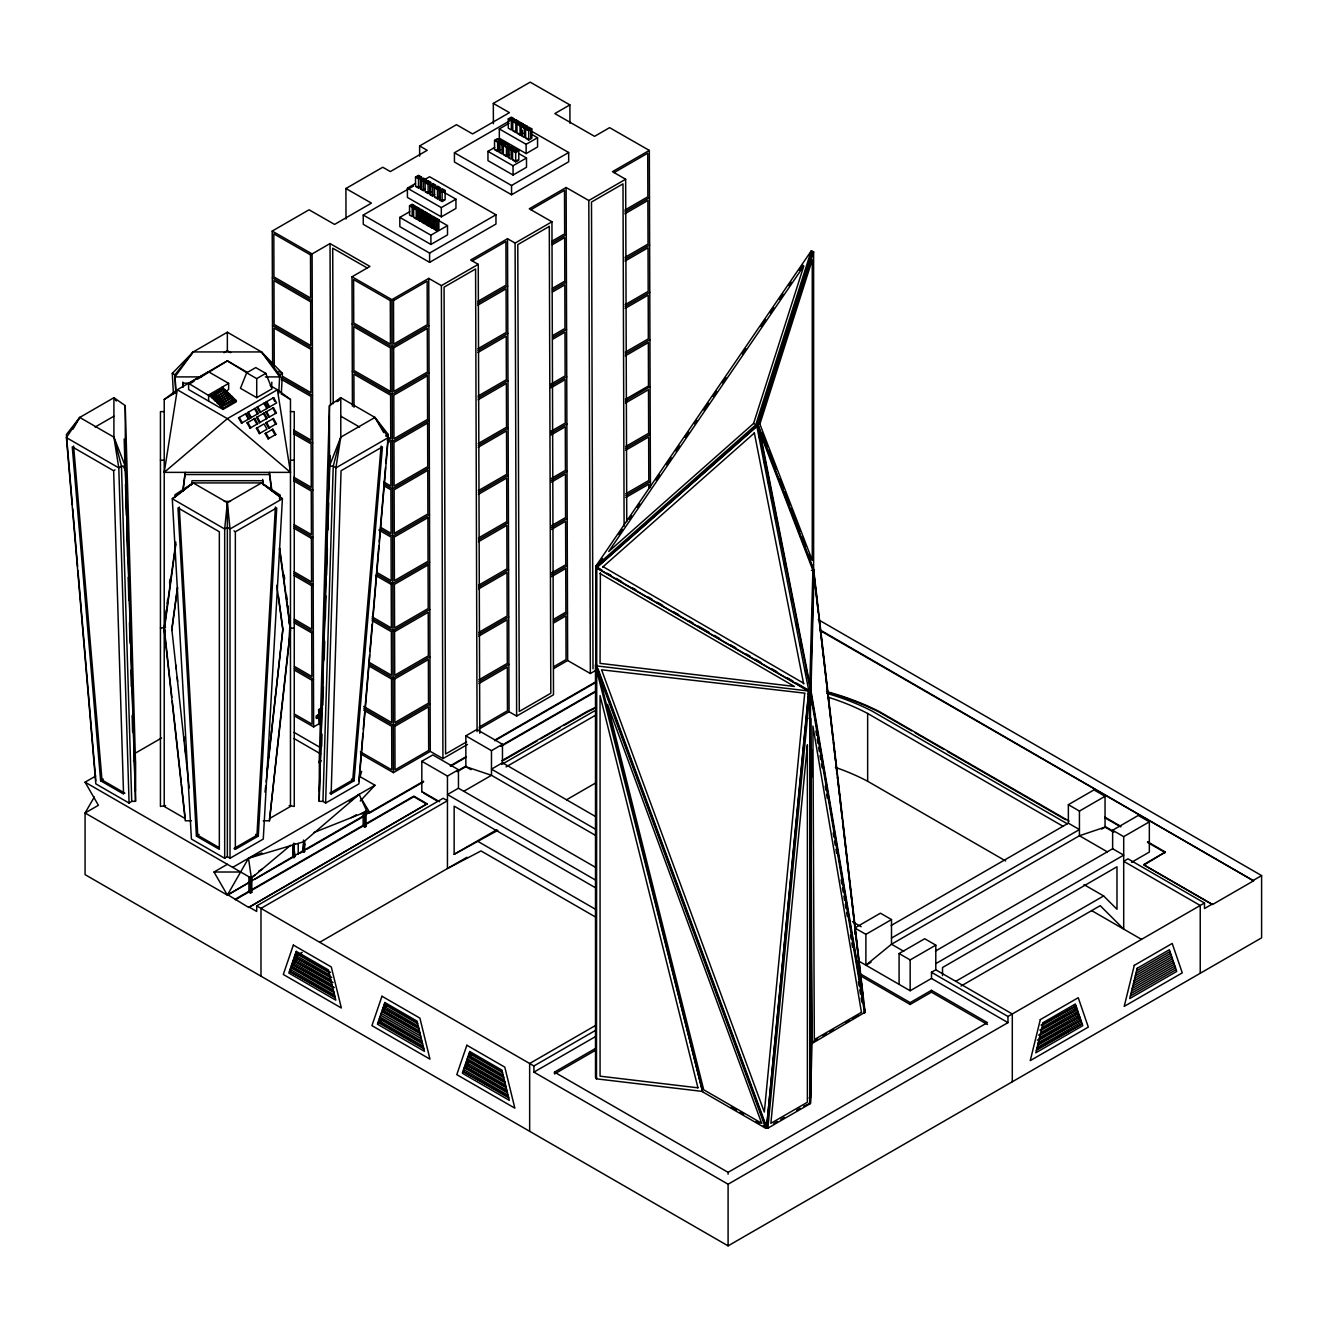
<?xml version="1.0" encoding="UTF-8"?>
<svg xmlns="http://www.w3.org/2000/svg" width="1328" height="1328" viewBox="0 0 1328 1328"><rect width="100%" height="100%" fill="white"/><g stroke="black" fill="none" stroke-linecap="round" stroke-linejoin="round"><path stroke-width="1.5" d="M812.885 570.193L809.831 684.418L760.28 433.393L812.885 570.193L811.408 570.409M803.706 1106.224L810.478 1103.203L812.022 1042.546M319.185 762.886L329.46 405.604L340.781 397.703L374.961 417.44L388.291 434.538L385.85 463.389M321.658 746.485L322.023 734.102M322.853 705.218L323.385 686.659M324.165 659.833L324.696 641.258M325.343 618.566L325.991 595.874M326.588 575.24L327.369 548.414M327.9 529.839L328.663 503.013M329.078 488.571L330.041 455.57M319.367 790.973L329.278 467.705L329.278 416.328M325.626 803.058L335.901 467.871L333.228 466.178L329.46 466.095L340.781 437.161L374.961 417.44L388.291 437.609L358.892 783.852L325.626 803.058L322.953 801.382L319.185 801.299L329.46 466.095L329.46 405.604M322.953 801.382L333.228 466.178L340.781 437.161L335.901 467.871L388.291 437.609M331.137 794.028L341.064 470.743L382.431 446.855L354.061 780.781L331.137 794.028L329.809 793.181L352.733 779.951L381.103 446.009M271.626 387.311L271.842 382.115M278.731 393.437L279.743 374.795L261.516 351.937L227.354 332.216L193.174 351.937L172.291 373.4L173.42 394.117M281.287 394.117L282.416 373.4L261.516 351.937L193.174 351.937L174.947 374.795L175.744 391.395M275.394 507.03L256.951 835.246L234.027 848.476L235.355 849.322L258.279 836.092L276.739 507.877L235.355 531.764L235.355 849.322M279.511 498.93L279.743 494.813L261.516 482.927L193.174 482.927L174.947 494.813L174.947 497.054L172.291 498.747L191.415 839.064L224.681 858.27L227.354 856.577L227.354 502.648L193.174 482.927L172.291 498.747L224.681 528.992L224.681 858.27M358.892 780.781L362.909 733.371M363.258 729.255L369.566 655.069M369.914 650.936L372.189 624.143M372.537 620.027L378.845 545.825M379.194 541.708L385.502 467.506M804.652 693.913L764.33 1112.084L601.567 669.793L804.951 693.183M595.757 664.465L766.522 1128.252L808.669 691.091L810.462 690.145L758.188 425.342L596.372 567.869L596.372 1078.834L702.512 1091.433L595.608 665.909L596.67 665.162L595.757 664.382L595.757 566.326L602.016 570.127M763.268 1125.48L767.883 1128.136L810.047 690.992L796.485 683.107M227.354 502.648L224.681 528.992L227.354 527.316L230.01 528.992L230.01 858.27L263.276 839.064L282.416 498.747L261.516 482.927L227.354 502.648L230.01 528.992L282.416 498.747L261.516 482.927M267.227 769.974L268.289 761.226M268.505 758.437L282.881 629.107L278.448 596.305M265.019 792.119L265.7 785.977M266.148 781.877L282.881 629.107M263.276 820.787L269.435 820.787L280.689 716.672M280.905 714.746L284.74 680.119M284.956 678.193L288.558 645.491M288.774 643.565L289.985 624.077M269.435 820.787L290.467 630.352L279.395 548.348M165.187 619.993L164.224 628.177L171.876 697.432M165.917 613.835L166.398 609.735M167.129 603.593L167.627 599.492M169.552 583.108L170.05 579.008M299.995 853.19L302.485 851.746L303.548 843.728L304.627 844.342L303.548 852.36L304.627 851.132L303.548 850.518L423.566 781.229M175.844 542.073L164.224 628.177L164.938 632.228M182.766 490.829L185.256 472.37L183.048 490.945M175.844 544.248L164.224 630.352L185.256 820.787L191.415 820.787M172.092 627.065L177.354 588.105M177.62 587.358L171.81 630.418L171.81 629.107L189.223 788.019M191.481 484.82L192.029 480.719L262.662 480.719L263.226 484.82M293.936 856.676L292.874 849.903L293.936 843.114L293.936 857.905M303.548 851.746L302.485 851.132L293.936 856.062C297.24 859.166 291.712 846.019 295.015 843.728M270.248 385.635L277.403 389.751L290.467 472.37L164.224 472.37L177.288 389.751L227.354 360.851L247.008 372.205M758.188 425.342L813.699 569.646L810.478 690.261L808.852 690.975L596.538 567.62L602.497 558.49M803.789 683.322L602.763 566.525M803.656 683.92L754.287 432.579M165.236 624.177L164.224 628.177L165.353 632.128M807.905 694.378L808.968 690.377L810.478 690.377L865.076 1012.235L811.657 1043.725L810.595 1042.945M360.004 776.93L361.614 771.385M753.574 423.466L803.822 265.949L608.722 551.518L753.574 423.466L754.586 424.08M596.372 1078.834L596.67 567.023L595.674 566.409L755.715 424.943L811.209 250.926L813.616 251.855L813.616 570.177L758.122 425.873L813.616 251.855M595.674 566.409L811.292 250.859L812.205 251.54L756.578 426.155L596.538 567.62M759.882 424.113L812.271 259.84L812.271 560.35L759.882 424.113L758.471 423.798M423.815 1048.805L378.065 1022.394L380.123 1022.66L381.352 1019.041L422.304 1042.679M420.113 1033.682L381.783 1011.554L383.825 1011.82L386.299 1004.599L417.457 1022.577M507.462 1092.761L464.186 1067.778L466.244 1068.044L468.701 1060.823L504.839 1081.689M503.744 1077.655L467.888 1056.955L469.946 1057.221L471.174 1053.602L502.333 1071.596M600.057 573.547L794.376 686.443L600.057 663.369L600.372 572.7M246.676 372.819L240.451 388.291L256.719 397.67L272.008 388.838L265.783 373.367L255.756 367.574L246.676 372.819L256.719 378.613L265.783 373.367M596.372 665.892L810.03 691.158L864.644 1013.131M766.522 1128.252L808.968 690.377L808.968 700.736L809.001 696.586M94.321 796.983L85.075 812.985L227.354 895.122L248.502 858.27L261.948 852.974M72.94 429.193L79.746 417.44L113.909 397.703L125.23 405.604L135.522 762.886L135.522 801.299L131.738 801.382L129.082 803.058L95.815 783.852L66.4 437.609L79.746 417.44L113.909 437.161L125.23 466.095L135.522 801.299M618.815 534.62L622.301 529.507M629.289 519.281L631.63 515.862M637.457 507.329L639.781 503.926M656.098 480.055L659.584 474.943M666.573 464.7L671.238 457.878M675.902 451.055L679.388 445.942M685.215 437.427L688.717 432.297M694.544 423.781L696.868 420.362M703.857 410.136L708.521 403.314M713.186 396.491L716.672 391.378M722.498 382.846L726.001 377.733M742.302 353.862L745.805 348.749M760.944 326.572L765.609 319.749M770.273 312.943L773.759 307.814M779.586 299.298L783.088 294.185M788.915 285.653L791.239 282.233M799.39 270.298L802.892 265.185M809.881 254.959L812.205 251.54M193.174 351.937L174.947 376.903L201.657 376.903M338.341 400.99L340.781 397.703L340.781 437.891M79.746 417.44L66.4 434.538L72.359 504.607M360.27 801L374.961 785.246L359.606 776.399M337.013 401.687L340.781 397.703M602.63 567.122L754.171 433.177M313.591 832.656L366.943 811.441L359.141 794.376L303.813 841.736L248.502 858.27L251.374 878.173L290.583 845.289M164.224 472.37L227.354 418.652L277.403 389.751L290.467 399.479L290.467 806.461L269.435 818.612M903.737 951.296L891.503 944.225L891.503 919.574L865.889 934.364L865.889 965.19L891.503 944.225L1079.432 835.744L1105.045 827.112L1113.794 832.158M174.947 497.054L193.174 482.927M181.438 783.985L185.256 818.612L164.224 806.461L164.224 399.479L177.288 389.751L227.354 418.652L290.467 472.37M349.314 801.564L352.584 799.157M355.871 796.767L359.141 794.376M701.765 1091.334L765.758 1128.285L766.82 1127.522L598.098 669.046M165.552 627.314L160.439 628.177M165.552 805.598L160.439 806.461L160.439 411.63L164.224 411.63M113.644 470.743L72.26 446.855L100.629 780.781L123.554 794.028L113.644 470.743L114.972 469.896M100.629 780.781L103.302 779.104M196.411 836.092L177.969 507.877L219.336 531.764L219.336 849.322L196.411 836.092L199.084 834.399M164.224 399.479L174.748 393.038M190.518 383.394L194.037 381.236M197.54 379.094L227.354 360.851L246.643 372.653M272.638 364.254L272.207 231.072L309.059 209.791L334.573 224.415L371.425 203.134L345.911 188.51L346.01 219.02M345.911 188.51L382.763 167.245L390.349 171.578L427.201 150.313L419.615 145.964L419.648 156.14M419.615 145.964L456.467 124.683L472.585 133.929L509.437 112.648L493.319 103.401L493.385 123.753M493.319 103.401L530.171 82.137L569.895 104.895L569.944 123.272M508.259 118.939L511.346 117.146L514.451 118.922L511.346 120.715L508.259 118.939L508.292 128.202L511.38 129.978L511.346 120.715M531.167 131.024L568.666 152.504L568.683 161.767L511.562 194.751L454.442 162.016L454.425 152.753L509.753 120.815M421.524 186.318L418.536 188.045L415.548 186.335L415.515 177.072L418.503 175.346L421.507 177.056L421.491 189.041L423.416 190.153L425.325 189.041M530.387 133.613L537.541 137.714L537.574 146.976L526.137 153.567L499.345 138.212L499.311 128.949L509.105 123.305M512.741 121.529L515.845 119.736L518.933 121.512L515.845 123.305L512.741 121.529L512.774 130.791L515.862 132.568L515.845 123.305M420.428 177.056L418.503 178.168L416.594 177.072L418.503 175.96L420.428 177.056L420.428 189.057L423.416 190.767L423.383 181.504L420.395 179.795L423.383 178.068L426.371 179.778L426.388 183.48M415.515 177.072L418.503 178.782L421.507 177.056M523.182 133.215L520.078 134.991L516.99 133.215L516.957 123.952L520.061 122.176L523.149 123.952L523.166 127.654M443.436 191.996L455.936 199.167L455.952 208.43L441.328 216.862L407.43 197.44L407.397 188.178L415.531 183.496M424.213 179.861L429.591 176.74L495.958 214.771L495.975 224.034L429.625 262.346L363.274 224.316L363.241 215.053L413.456 186.069M423.383 181.504L426.371 179.778M494.531 140.403L497.635 138.61L500.722 140.386L497.635 142.179L494.531 140.403L494.564 149.666L497.651 151.442L500.756 149.649M516.957 123.952L520.061 125.728L523.149 123.952M524.328 125.247L526.353 126.409L524.328 127.588L522.302 126.426L524.328 125.247L524.361 137.465L521.257 135.688L521.223 126.426L524.328 124.633L527.415 126.409L527.432 130.111M425.109 182.534L428.097 180.807L431.085 182.517L428.097 184.243L425.109 182.534L425.143 191.796L428.131 193.506L431.119 191.78M420.461 186.318L418.536 187.431L416.627 186.335M498.88 142.876L501.967 141.083L505.072 142.86L501.967 144.652L498.88 142.876L498.896 152.139L502.001 153.915L501.967 144.652M527.415 126.409L524.328 128.202L521.223 126.426M499.942 142.876L501.967 141.698L503.993 142.86L501.967 144.038L499.942 142.876L499.975 152.139M525.606 128.949L528.71 127.173L531.798 128.932L531.831 138.195L528.727 139.988L525.639 138.212L525.606 128.949L528.71 130.725L531.798 128.932M519.314 153.882L526.486 157.982L526.519 167.262L513.073 175.014L487.974 160.638L487.94 151.375L494.663 147.491M530.735 128.949L528.71 127.787L526.668 128.949L528.71 130.111L530.735 128.949L530.768 138.212M429.774 185.239L432.762 183.513L435.767 185.223L432.762 186.949L429.774 185.239L429.807 194.502L432.795 196.212L432.762 186.949M430.853 185.239L432.762 184.127L434.688 185.223L432.762 186.335L430.853 185.239L430.886 194.502L432.795 195.598L434.721 194.486M569.895 104.895L554.838 113.577L594.562 136.336L609.602 127.654L649.326 150.413L650.421 487.575M310.503 254.86L310.652 298.103L273.95 276.921L273.817 233.844L310.503 254.86L330.041 243.572L369.931 266.43L352.003 276.788L352.418 406.219M522.12 133.248L520.078 134.427L518.053 133.265M503.345 145.449L506.449 143.656L509.537 145.433L506.449 147.225L503.345 145.449L503.378 154.712L506.483 156.488L509.57 154.695M434.488 187.862L437.476 186.136L440.464 187.846L437.476 189.572L434.488 187.862L434.522 197.125L437.51 198.835L440.498 197.108M430.056 191.78L428.131 192.892L426.205 191.78M508.01 148.155L511.114 146.362L514.202 148.138L511.114 149.931L508.01 148.155L508.043 157.418L511.147 159.194L511.114 149.931M509.089 148.155L511.114 146.976L513.139 148.138L511.114 149.317L509.089 148.155L509.105 157.418M412.145 204.877L413.689 205.774L412.145 206.653L410.601 205.774L412.145 204.877L412.178 216.547L409.555 215.036L409.539 205.774L412.145 204.263L414.768 205.757L414.784 209.475M439.12 190.535L442.108 188.808L445.096 190.518L445.129 199.781L442.141 201.507L439.153 199.798L439.12 190.535L442.108 192.245L445.096 190.518M440.182 190.518L442.108 189.423L444.033 190.518L442.108 191.63L440.182 190.518L440.215 199.781L442.141 200.893L444.067 199.781M414.768 205.757L412.145 207.268L409.539 205.774M512.575 150.794L515.679 149.018L518.767 150.794L518.8 160.057L515.712 161.833L512.608 160.057L512.575 150.794L515.679 152.571L518.767 150.794M418.868 217.41L416.262 218.904L413.639 217.41L413.606 208.147L416.228 206.637L418.851 208.131L418.785 219.784L420.345 220.664L421.889 219.784M499.311 128.949L526.12 144.304L537.541 137.714M418.137 208.795L447.486 225.611L447.519 234.873L430.919 244.452L399.844 226.656L399.811 217.394L409.771 211.633M508.508 154.695L506.483 155.874L504.457 154.712M413.606 208.147L416.228 209.641L418.851 208.131M439.435 197.108L437.51 198.221L435.584 197.125M417.689 210.521L420.312 209.011L422.918 210.505L422.951 219.767L420.345 221.278L417.722 219.784L417.689 210.521L420.312 212.015L422.918 210.505M426.952 222.125L424.329 223.635L421.723 222.141L421.69 212.878L424.313 211.368L426.919 212.862L426.786 224.432M422.752 212.878L424.313 211.982L425.856 212.878L424.313 213.758L422.752 212.878L422.785 222.141L424.329 223.021L425.89 222.141M417.805 217.41L416.262 218.29L414.718 217.41M517.737 160.057L515.712 161.219L513.67 160.057M421.69 212.878L424.313 214.372L426.919 212.862M425.69 215.169L428.313 213.659L430.919 215.169L428.313 216.68L425.69 215.169L425.724 224.432L428.346 225.943L430.953 224.432M428.313 214.273L426.769 215.169L428.313 216.066L429.857 215.169L428.313 214.273L428.346 225.943M487.94 151.375L513.04 165.751L526.486 157.982M407.397 188.178L441.311 207.6L455.936 199.167M429.807 217.526L432.413 216.016L435.036 217.526L432.413 219.037L429.807 217.526L429.824 226.789L432.447 228.3L435.053 226.789M430.87 217.526L432.413 216.63L433.957 217.526L432.413 218.423L430.87 217.526L430.903 226.789L432.447 227.686L433.99 226.789M433.642 219.668L436.265 218.157L438.871 219.668L438.904 228.931L436.298 230.441L433.675 228.931L433.642 219.668L436.265 221.178L438.871 219.668M434.704 219.668L436.265 218.771L437.808 219.668L437.842 228.931L436.298 229.827L434.737 228.931L434.704 219.668L436.265 220.564L437.808 219.668M454.425 152.753L511.546 185.488L568.666 152.504M95.118 427.052L113.909 416.195M223.934 352.684L227.354 350.708L230.773 352.684M399.811 217.394L430.886 235.189L447.486 225.611M234.724 399.595L221.444 406.65L234.724 399.595L236.334 400.525L236.334 401.753L223.038 409.422L188.609 389.552L188.609 383.377L208.629 371.823L228.648 383.377L228.648 389.552L225.279 391.494M363.241 215.053L429.591 253.084L495.958 214.771M626.766 521.539L625.654 179.247L588.802 200.511L566.126 187.514L529.274 208.795L551.95 221.793L553.494 694.793L516.642 716.074L509.056 711.725L479.225 728.956M228.648 383.377L208.629 394.947L208.629 401.106M530.868 209.724L564.516 190.286L564.666 233.844L552.265 240.999M210.222 395.86L223.519 388.191L210.222 396.474L188.609 383.377M211.833 397.404C238.741 379.393 218.738 399.927 210.222 396.474M213.426 398.948C240.351 380.937 220.348 401.471 211.833 398.018M215.036 400.492C241.945 382.481 221.942 403.015 213.426 399.562M649.326 150.413L612.474 171.677L625.654 179.247M479.773 733.205L478.246 264.355L441.394 285.62L428.745 278.382L391.893 299.647L352.003 276.788M216.63 402.035C243.555 384.024 223.536 404.559 215.036 401.106M614.084 172.607L647.732 153.185L647.865 196.776L624.857 210.073M393.503 300.576L427.151 281.154L427.284 324.746L393.636 344.168L393.503 300.576L391.893 299.663L393.42 772.647L430.272 751.382L442.938 758.62L467.506 744.444M218.24 403.563C245.149 385.568 225.146 406.086 216.63 402.65M551.95 221.793L515.098 243.074L507.528 238.725L470.66 260.006L478.246 264.355M219.834 405.106C246.759 387.112 226.739 407.63 218.24 404.193M472.27 260.935L505.918 241.497L506.068 285.122L477.731 301.473M221.444 407.264L223.038 408.194L236.334 400.525M238.542 417.872L246.228 413.489L249.166 418.752L241.48 423.151L238.542 417.872L239.306 417.473L242.26 422.752L241.48 423.151M247.622 412.643L255.291 408.244L258.246 413.523L250.56 417.905L247.622 412.643L248.386 412.228L251.341 417.507L250.56 417.905M256.951 407.248L264.637 402.849L267.592 408.128L259.906 412.51L256.951 407.248L257.732 406.833L260.67 412.112L259.906 412.51M265.982 402.035L273.668 397.636L276.606 402.915L268.92 407.314L265.982 402.035L266.745 401.637L269.7 406.899L268.92 407.314M552.232 242.875L566.276 234.774M552.282 244.701L564.682 237.546L564.815 281.138L552.415 288.309M247.058 422.885L254.744 418.503L257.698 423.765L250.013 428.164L247.058 422.885L247.838 422.487L250.776 427.749L250.013 428.164M256.52 417.44L264.189 413.041L267.144 418.32L259.458 422.702L256.52 417.44L257.283 417.025L260.238 422.304L259.458 422.702M265.799 412.078L273.485 407.679L276.423 412.942L268.754 417.341L265.799 412.078L266.579 411.663L269.518 416.942L268.754 417.341M624.907 211.882L649.475 197.706M352.152 323.916L392.042 346.957L428.894 325.675M624.857 213.775L647.881 200.478L648.031 244.07L625.007 257.366M393.652 347.886L427.301 328.448L427.45 372.039L393.785 391.478L393.652 347.886L392.042 346.957M256.387 428.313L264.073 423.914L267.011 429.193L259.342 433.592L256.387 428.313L257.167 427.915L260.105 433.177L259.342 433.592M265.783 422.885L273.468 418.503L276.407 423.765L268.737 428.164L265.783 422.885L266.563 422.487L269.501 427.765L268.737 428.164M477.848 303.265L507.678 286.051M477.748 305.191L506.084 288.823L506.217 332.415L477.881 348.783M265.185 433.592L272.871 429.193L275.809 434.472L268.123 438.854L265.185 433.592L265.949 433.194L268.903 438.456L268.123 438.854M552.382 290.185L566.425 282.067M552.431 292.011L564.832 284.856L564.964 328.448L552.581 335.602M625.073 259.192L649.641 244.999M429.044 372.969L392.192 394.25L352.302 371.392M625.007 261.068L648.031 247.788L648.18 291.38L625.156 304.676M477.997 350.575L507.827 333.345M477.897 352.484L506.234 336.133L506.366 379.725L478.03 396.076M552.548 337.478L566.575 329.377M552.581 339.304L564.981 332.149L565.13 375.924L550.954 384.091M625.222 306.486L649.79 292.309M429.21 420.279L392.358 441.543L387.145 438.539M625.173 308.378L648.197 295.082L648.33 338.856L625.305 352.136M478.146 397.869L507.977 380.655M478.047 399.794L506.383 383.427L506.532 427.201L478.196 443.552M550.937 385.967L566.741 376.853M550.971 387.809L565.13 379.625L565.28 423.051L551.103 431.218M625.372 353.962L649.94 339.785M429.359 467.572L392.507 488.853L383.825 483.873M625.322 355.854L648.346 342.558L648.479 385.983L625.455 399.263M293.953 528.229L311.416 538.305L313.026 537.392L293.936 526.369M478.296 445.345L508.143 428.114M478.196 447.254L506.532 430.903L506.682 474.328L478.346 490.679M551.087 433.094L566.89 423.981M551.12 434.937L565.296 426.753L565.429 470.344L551.269 478.528M625.521 401.089L649.94 386.813M429.508 514.882L392.656 536.147L380.522 529.142M625.471 402.982L648.496 389.685L648.645 433.277L625.621 446.573M294.102 575.522L311.582 585.615L313.176 584.685L294.086 573.663M478.462 492.472L508.292 475.241M478.362 494.381L506.698 478.03L506.831 521.622L478.495 537.973M551.253 480.387L567.039 471.274M551.269 482.23L565.446 474.046L565.579 517.555L551.419 525.739M625.671 448.383L650.255 434.206M375.492 575.373L391.212 584.386L429.658 562.176M625.621 450.275L648.645 436.978L648.794 480.487L625.77 493.784M294.252 622.832L311.731 632.908L313.325 631.995L294.252 620.973M478.611 539.766L508.441 522.551M478.512 541.691L506.848 525.324L506.981 568.832L478.644 585.2M818.297 619.645L1261.6 875.584L1261.6 937.85L728.093 1245.863L85.075 874.637L85.075 812.985L98.421 805.283L85.075 782.175L95.749 776.017M134.875 753.424L161.551 738.019M551.402 527.598L567.189 518.484M551.435 529.44L565.595 521.257L565.745 564.765L551.568 572.949M625.837 495.61L650.405 481.417M372.155 618.732L392.972 630.75L429.824 609.469M625.787 497.485L648.811 484.189L648.811 488.339M394.565 631.68L428.23 612.258L428.363 655.849L394.715 675.271L394.565 631.68L392.972 630.767M294.418 670.125L311.881 680.218L313.491 679.289L294.401 668.266M478.761 586.993L508.591 569.762M478.661 588.902L506.997 572.534L507.147 616.043L478.81 632.41M551.552 574.825L567.338 565.695M322.571 708.206L319.401 710.048L319.401 724.524L318.604 709.584L321.758 707.758M551.585 576.651L565.745 568.484L565.894 612.175L553.494 619.346M316.313 715.792L317.956 715.443L317.973 717.85C315.599 719.876 315.583 714.979 317.956 715.443M317.973 717.85L317.641 716.556L316.313 718.199M368.802 665.859L391.528 678.973L429.973 656.779M394.731 678.973L428.38 659.551L428.512 703.143L394.864 722.581L394.731 678.973L368.835 664.033M294.55 715.991L313.64 726.931L319.401 723.594M478.91 634.203L508.74 616.972M478.81 636.112L507.147 619.761L507.296 663.419L478.96 679.787M553.461 621.222L567.504 613.104M553.51 623.048L565.911 615.893L566.043 659.584L553.643 666.739M363.789 708.322L393.271 725.354L430.123 704.072M394.881 726.283L428.529 706.845L428.678 750.453L395.014 769.875L394.881 726.283L393.271 725.354M479.076 681.579L508.906 664.349M478.976 683.488L507.313 667.137L507.445 710.795L479.109 727.163M553.61 668.615L567.654 660.514L590.346 673.512L595.608 670.474M295.015 856.676L292.874 856.676L227.354 895.122L214.007 872.015L227.354 864.312M232.682 867.383L374.961 785.246M421.823 792.102L421.823 761.276L432.828 754.918L458.459 769.709L458.459 788.201L596.372 867.831M457.164 771.701L465.846 766.688L465.846 735.861L476.852 729.504L502.465 744.294L502.465 762.787L595.608 816.571M466.593 741.871L445.594 753.989L444.067 287.163L475.59 268.97L477.084 731.645M258.728 871.118L262.114 869.159M351.339 817.65L356.419 814.728M255.275 874.903L250.477 877.659L250.477 893.08L251.822 892.3L251.822 876.895M361.266 813.699L366.063 810.943L366.063 826.348L364.719 827.112L363.175 826.232L363.175 812.736M450.209 765.841L466.194 756.611M494.713 740.144L594.745 682.393M228.947 894.209L249.299 882.456M254.528 879.435L292.874 857.29L292.874 844.342M307.117 849.073L362.478 817.118M423.566 781.843L369.616 812.985L365.881 810.827M450.889 766.073L466.477 757.06M494.713 740.758L594.745 683.007M421.823 761.276L447.453 776.067L458.459 769.709M465.846 735.861L491.476 750.652L502.465 744.294M235.355 899.139L413.821 796.103L427.151 803.805L248.701 907.456L227.354 894.508M457.164 771.087L465.846 766.057M500.988 745.772L595.973 690.925M235.355 899.753L413.821 796.717L427.151 804.419M500.988 746.386L595.973 691.556M248.934 876.779L248.934 892.184L251.822 892.3M363.175 826.232L366.063 826.348M248.701 907.456L427.151 803.805M501.752 760.745L586.793 711.642A220.348 127.222 0 0 1 595.276 707.509M503.511 760.33L537.176 740.908M540.728 738.849L560.217 727.611M563.753 725.553L586.793 712.256A220.348 127.222 0 0 1 593.55 708.936M458.459 788.201L447.453 794.559L596.106 880.398M502.465 762.787L491.476 769.144L595.359 829.12M248.701 906.841L256.702 911.456L256.702 905.912L443.17 798.261L447.453 800.718L260.985 908.385L260.985 976.18M501.768 764.43L594.313 710.995M463.671 791.355L491.476 775.303L595.359 835.295M506.034 766.903L595.027 715.526M595.176 887.585L454.143 806.162L454.143 854.319L496.755 829.734M454.143 854.319L497.867 830.365M330.572 972.428L297.688 953.438L295.015 954.981L329.643 974.968M295.048 956.525L302.22 952.375M320.148 942.033L466.975 857.257M566.558 799.771L595.027 783.321M333.693 991.518L292.741 967.88L290.068 969.423L334.573 995.12M595.99 1025.199L529.656 1063.496L529.656 1131.307M256.702 905.912L533.922 1065.969L594.878 1030.76M533.922 1065.969L533.922 1072.128L594.878 1036.936M595.508 1050.282L554.473 1073.97L554.473 1072.128L595.508 1048.439M854.817 934.148L854.817 927.973L880.431 913.183L891.503 919.574M891.171 925.483L1068.359 823.177L1068.359 804.685L1093.99 789.894L1105.045 796.285L1105.045 827.112L1101.642 829.087M1068.359 804.685L1079.432 811.076L1105.045 796.285M891.503 938.066L1079.432 829.568L1068.359 823.177M865.889 965.19L871.002 962.236M899.089 984.363L899.089 953.537L924.72 938.747L935.792 945.138L935.792 969.805L1012.301 1013.978L1012.301 1081.772M935.46 951.047L1112.632 848.741L1112.632 830.249L1138.262 815.458L1149.334 821.849L1149.334 852.061L1131.539 862.337M899.089 953.537L910.161 959.928L935.792 945.138M1112.632 830.249L1123.704 836.64L1149.334 821.849M935.792 963.63L1123.704 855.132L1112.632 848.741M857.971 960.625L910.161 990.754L931.509 978.421L931.509 972.262L935.792 969.805M812.354 1041.916L817.65 1038.861M822.962 1035.79L826.497 1033.765M830.017 1031.723L833.552 1029.681M845.919 1022.543L849.455 1020.502M852.991 1018.46L858.286 1015.405M863.582 1012.351L864.644 1011.72L863.93 1005.545M1144.006 864.379L1165.353 852.061L1144.006 864.993L1212.497 904.551L1253.582 880.829L819.99 629.87M860.743 974.088L910.161 1002.623L931.459 990.323L987.434 1022.626L728.093 1172.358L554.473 1072.128M860.743 975.931L910.161 1004.466L931.459 992.165L987.434 1024.486M955.861 981.259L1103.634 895.952L1116.981 909.265L1116.981 866.786L942.515 967.514L942.515 975.615M961.057 986.023L1100.215 905.679L1123.704 929.102L1123.704 836.64M773.842 1123.471L777.361 1121.446M780.864 1119.421L784.383 1117.379M796.684 1110.291L800.186 1108.266M767.883 1128.136L810.047 1103.8L810.047 690.992M931.459 972.295L1007.969 1016.468L1204.496 903.007L1204.496 908.551L1212.497 903.936M1253.582 880.215L1261.6 875.584M533.922 1072.128L728.093 1184.227L1007.969 1022.626L1007.969 1016.468M1041.036 1025.067L1075.979 1005.811L1042.58 1025.083M1136.552 970.834L1169.935 951.562M1041.965 1027.606L1076.593 1007.62M1135.938 973.358L1170.549 953.371M1039.824 1030.08L1077.207 1009.429L1041.351 1030.13M1135.307 975.881L1171.163 955.181M1040.737 1032.653L1077.821 1011.239M1134.693 978.404L1171.794 956.99M1038.546 1035.159L1078.436 1013.032L1040.123 1035.159M1134.079 980.927L1172.408 958.783M1039.492 1037.683L1079.066 1014.841L1076.394 1013.297M1133.465 983.434L1173.022 960.592M1037.351 1040.173L1079.681 1016.65L1038.878 1040.206M1132.834 985.957L1173.637 962.402M1038.264 1042.729L1080.295 1018.46L1077.622 1016.916M1132.22 988.48L1174.267 964.211M1037.915 1044.173L1080.909 1020.269L1037.649 1045.252M1131.605 991.003L1174.882 966.02M1037.019 1047.759L1081.54 1022.062M1130.991 993.527L1175.496 967.83M1036.604 1049.253L1082.154 1023.871L1036.404 1050.282M1130.377 996.033L1176.11 969.623M273.668 397.636L272.887 398.051L274.846 401.554M264.637 402.849L263.874 403.264L266.812 408.526L267.592 408.128M255.291 408.244L254.528 408.642L257.466 413.921L258.246 413.523M246.228 413.489L245.448 413.888L248.402 419.167L249.166 418.752M273.485 407.679L272.705 408.078L275.66 413.357L276.423 412.942M264.189 413.041L263.425 413.44L266.364 418.718L267.144 418.32M254.744 418.503L253.98 418.901L256.918 424.18L257.698 423.765M273.468 418.503L272.688 418.901L275.643 424.18L276.407 423.765M272.871 429.193L272.091 429.608L275.029 434.87L275.809 434.472M385.635 435.933L388.291 434.538M125.23 466.095L121.462 466.178L118.79 467.871L129.082 803.058M123.537 467.738L125.413 467.705L125.23 405.604M133.447 760.927L135.34 760.894L135.34 790.973L125.413 467.705M265.368 376.903L279.743 376.903L279.743 374.795L282.416 373.4L278.913 371.392M189.057 383.161L182.849 383.161L183.081 387.311M290.467 411.63L294.252 411.63L294.252 806.461L289.139 805.598M160.439 460.218L164.224 460.218M290.467 460.218L294.252 460.218M185.256 474.544L269.435 474.544L271.642 490.945M224.249 501.42L230.458 501.42M288.956 622.168L290.467 628.177L294.252 628.177M214.007 872.015L240.7 872.015M809.034 718.365L810.545 718.382L812.105 1042.945M809.034 1097.924L810.545 1097.941L810.545 718.382M321.243 760.927L319.367 760.894L319.185 801.299M297.688 953.438L295.629 953.172L329.012 972.445M292.741 967.88L290.683 967.614L333.959 992.597M386.299 1004.599L384.257 1004.333L417.639 1023.606M381.352 1019.041L379.31 1018.775L422.586 1043.758M471.174 1053.602L469.133 1053.336L502.515 1072.609M758.122 425.873L755.715 424.943M596.67 1077.971L595.508 1077.423L595.508 664.598L596.67 665.162L702.512 1091.433M172.291 373.4L174.947 374.795L175.96 393.437M513.836 130.841L515.862 132.003M526.701 138.212L528.727 139.374M495.626 149.666L497.651 150.828M367.275 267.99L332.714 248.187L333.228 403.795M272.207 231.072L312.097 253.93L313.64 726.931M383.908 482.081L390.897 486.081L390.747 442.473L387.261 440.464M383.925 485.782L390.913 489.783L391.046 533.375L380.572 527.316M377.218 572.667L391.196 580.685L391.063 537.076L378.829 530.021M377.202 574.509L392.806 583.457M294.55 714.149L312.03 724.158L311.881 680.218M360.369 751.864L391.81 769.875L391.677 726.283L363.723 710.131M360.469 753.773L393.42 772.647M272.356 277.851L312.246 300.892M819.99 630.485L1253.582 880.829M272.506 325.327L312.412 348.351M1104.68 817.035L1120.749 826.298M1147.508 841.753L1165.353 852.061M1104.68 817.65L1120.749 826.912M1147.508 842.367L1165.353 852.676M1105.045 826.497L1113.794 831.544M826.497 691.539A220.348 127.222 0 0 1 879.435 711.642L1069.057 821.119M830.199 693.183A220.348 127.222 0 0 1 879.435 712.256L911.639 730.848M915.224 732.907L943.843 749.44M947.412 751.499L1065.471 819.658M1144.006 864.993L1210.754 903.538M1067.247 823.775L871.915 710.995A209.011 120.665 0 0 0 826.663 693.316M1204.496 903.007L1127.987 858.834L1123.704 861.308L1200.23 905.48L1200.23 973.275M827.626 697.034A199.117 114.955 0 0 1 867.649 713.468L1062.981 826.248M1107.403 851.879L1079.432 835.744L1079.432 811.076M282.997 376.571L310.951 392.706L310.818 349.281L274.116 328.099L274.249 367.391M387.245 436.763L390.747 438.771L390.598 395.18L353.912 374.164L354.012 407.248M281.337 377.451L312.561 395.478M281.254 379.26L310.968 396.408L311.101 440.182L293.637 430.089M340.781 416.195L359.573 427.052M1083.98 884.614L1103.634 895.952M221.925 387.261L223.519 388.191M223.519 388.805L225.129 389.735M225.129 390.349L226.723 391.279M226.723 391.893L228.333 392.806M228.333 393.437L229.927 394.35M229.927 394.964L231.537 395.893M293.637 431.949L312.711 442.954M231.537 396.508L233.13 397.437M233.13 398.051L234.724 398.981M293.571 433.758L311.117 443.884L311.267 487.31L293.787 477.217M219.834 405.721L221.444 406.65M835.395 767.385A199.117 114.955 0 0 1 867.649 781.262L1005.628 860.942M1091.566 910.56L1141.499 939.377M293.787 479.076L312.86 490.082M293.803 480.919L311.267 491.011L311.416 534.603L293.936 524.527M66.4 437.609L118.79 467.871L113.909 437.161L121.462 466.178L131.738 801.382M294.086 571.82L311.565 581.913L311.416 538.305M372.139 616.873L391.362 627.978L391.212 584.386M372.155 620.591L391.362 631.68L391.511 675.271L368.802 662.157M852.41 921.665L861.158 926.712M854.817 927.973L865.889 934.364M931.459 978.454L1007.969 1022.626M294.252 619.114L311.715 629.206L311.582 585.615M294.401 666.424L311.864 676.5L311.731 632.908M363.706 706.43L391.66 722.581L391.528 678.973M470.975 769.642L465.846 766.688L491.476 775.303L491.476 750.652M421.823 791.471L439.618 801.747M423.599 793.131L437.842 801.348M294.036 732.375L320.712 747.764M478.346 841.653L596.056 909.597M294.036 738.534L320.712 753.939M595.16 916.818L481.035 850.933L447.453 868.529L447.453 776.067M808.968 1103.186L810.047 1103.8M292.874 849.903L293.936 850.518M731.263 1107.004L736.592 1110.075M740.144 1112.134L743.713 1114.192M756.147 1121.363L759.699 1123.422M124.882 793.181L101.974 779.951L73.604 446.009M218.904 847.463L197.756 835.246L179.297 507.03M85.075 782.175L251.374 878.173M248.934 892.184L250.477 893.08M383.626 1006.143L418.254 1026.129M468.518 1055.146L503.129 1075.132M331.768 977.441L294.401 956.774L330.257 977.474M418.619 1027.59L383.012 1007.935L418.868 1028.652M469.946 1057.221L503.511 1076.593M330.871 979.998L293.787 958.584L296.443 957.04L293.969 964.277L291.313 965.805L333.345 990.074M382.398 1009.745L419.482 1031.159M467.273 1058.748L504.374 1080.162M333.062 982.504L293.156 960.393L331.485 982.521M383.825 1011.82L419.947 1032.669M504.989 1082.685L466.659 1060.557L468.701 1060.823L466.045 1062.367L505.603 1085.208M292.542 962.202L332.116 985.044M381.153 1013.364L420.727 1036.205M334.258 987.534L291.928 964.012L332.73 987.567M506.001 1086.686L465.414 1064.176L506.217 1087.732M380.538 1015.173L421.341 1038.728M379.924 1016.966L421.955 1041.235M464.8 1065.986L506.848 1090.255M466.244 1068.044L507.18 1091.699M378.696 1020.585L423.2 1046.281M463.572 1069.588L508.076 1095.285M335.005 996.614L289.454 971.233L335.204 997.643M380.123 1022.66L423.615 1047.775M508.508 1096.779L462.957 1071.397L508.69 1097.808M607.377 573.248L610.946 575.306M616.292 578.427L621.653 581.531M632.344 587.756L635.913 589.831M648.413 597.085L651.982 599.16M657.327 602.265L662.689 605.369M673.379 611.594L678.741 614.698M689.448 620.923L693.017 622.998M698.362 626.102L709.069 632.327M714.414 635.431L719.776 638.536M730.483 644.761L735.828 647.865M746.535 654.09L750.104 656.165M755.449 659.269L760.811 662.39M771.502 668.598L776.863 671.719M787.57 677.927L792.916 681.048M596.372 567.869L808.669 691.224M281.702 394.117L290.467 399.479M234.027 530.918L235.355 531.764M351.389 779.104L354.061 780.781M255.623 834.399L258.279 836.092M227.354 856.577L230.01 858.27M113.909 437.891L113.909 397.703L116.432 400.359M113.909 397.703L116.349 400.99M261.516 351.937L279.743 376.903M374.961 417.44L383.692 432.563M361.399 798.759L369.616 812.371M762.106 433.26L767.186 446.49M768.646 450.258L775.917 469.166M779.553 478.611L783.188 488.09M784.649 491.875L789.745 505.121M791.206 508.906L799.937 531.632M802.129 537.309L805.764 546.787M808.686 554.357L810.86 560.034M758.869 431.185L756.711 425.558L808.852 690.975M595.608 665.909L765.758 1128.285M1073.92 1006.076L1075.149 1009.695M759.201 435.634L759.998 439.684M764.397 461.961L765.194 465.995M768.381 482.197L769.178 486.247M771.186 496.373L771.983 500.424M775.187 516.609L775.984 520.659M780.366 542.92L781.179 546.97M784.367 563.172L785.163 567.222M791.156 597.583L791.953 601.634M796.352 623.894L797.149 627.945M800.352 644.146L801.149 648.197M805.548 670.457L806.345 674.508M303.913 840.657L304.627 844.342M809.316 692.403L810.014 696.486M810.694 700.553L811.391 704.637M815.89 731.13L816.571 735.197M817.268 739.281L817.965 743.348M818.646 747.432L819.343 751.499M820.04 755.582L820.721 759.649M821.418 763.733L822.115 767.8M825.219 786.143L825.916 790.226M826.597 794.293L827.294 798.377M833.171 833.021L833.851 837.088M834.548 841.172L835.246 845.239M835.926 849.322L836.623 853.389M841.122 879.883L841.803 883.967M842.5 888.034L843.197 892.117M843.878 896.184L844.575 900.268M845.272 904.335L845.953 908.418M846.65 912.485L847.33 916.569M850.451 934.912L851.132 938.979M851.829 943.063L852.526 947.13M858.403 981.774L859.083 985.857M859.78 989.924L860.478 994.008M861.158 998.075L861.855 1002.159M271.925 490.829L269.435 472.37L269.435 474.544M279.677 548.232L290.467 628.177M262.662 479.408L263.226 483.508M276.788 585.299L282.881 630.418M284.159 574.908L284.657 579.008M286.599 595.409L287.08 599.492M287.811 605.651L288.292 609.735M289.023 615.893L289.504 619.993M813.715 569.762L865.076 1012.235M813.516 571.306L815.674 589.831M816.139 593.948L818.297 612.474M818.778 616.59L832.872 738.003M833.353 742.12L835.495 760.645M835.976 764.762L836.939 772.996M837.404 777.112L839.562 795.638M840.043 799.755L842.184 818.28M842.666 822.381L859.399 966.452M859.863 970.569L860.826 978.802M861.308 982.919L863.449 1001.445M175.877 665.079L176.325 669.179M177.238 677.363L177.686 681.463M183.795 736.725L184.243 740.808M185.156 749.009L185.605 753.092M172.291 701.284L181.222 782.059M72.708 508.74L77.605 566.442M77.954 570.559L95.815 780.781M182.849 382.115L183.081 386.249M124.185 439.053L125.081 470.012M125.496 484.454L126.376 515.397M126.791 529.839L127.571 556.664M128.169 577.298L128.816 599.99M129.463 622.683L130.061 643.316M130.841 670.142L131.306 686.659M132.136 715.543L132.617 732.043M811.956 750.021L812.072 776.83M810.512 696.602L810.478 690.377L810.478 1103.203M810.03 691.158L810.312 751.299M810.744 846.7L811.624 1039.575M624.11 526.203L622.998 183.862L591.491 202.055L593.002 668.88M588.802 200.511L590.346 673.512M566.126 187.514L567.654 660.514M528.71 127.787L528.727 139.988M526.12 144.304L526.137 153.567M522.302 130.144L522.319 135.705M520.061 125.728L520.078 134.991M515.679 152.571L515.712 161.833M515.098 243.074L516.642 716.074M513.04 165.751L513.073 175.014M511.546 185.488L511.562 194.751M507.528 238.725L509.056 711.725M506.449 147.225L506.483 156.488M497.635 142.179L497.651 151.442M442.108 192.245L442.141 201.507M441.311 207.6L441.328 216.862M441.394 285.62L442.938 758.62M437.476 189.572L437.51 198.835M436.265 221.178L436.298 230.441M432.413 219.037L432.447 228.3M430.886 235.189L430.919 244.452M429.591 253.084L429.625 262.346M428.745 278.382L430.272 751.382M428.097 184.243L428.131 193.506M424.313 214.372L424.329 223.635M420.312 212.015L420.345 221.278M418.503 178.782L418.536 188.045M416.228 209.641L416.262 218.904M330.041 243.572L330.556 405.389M317.425 715.145L317.442 717.552M316.844 716.091L316.844 718.498M931.459 990.323L931.459 992.165M910.161 959.928L910.161 990.754M910.161 1002.623L910.161 1004.466M867.649 713.468L867.649 781.262M728.093 1172.358L728.093 1174.218M728.093 1184.227L728.093 1245.863M364.719 811.707L364.719 827.112M304.627 840.657L304.627 851.746M303.548 840.043L303.548 851.132M298.75 853.29L298.219 854.219L298.219 843.463M279.743 494.813L279.743 497.054M275.311 696.868L275.311 697.748M271.476 731.496L271.476 732.375M256.719 378.613L256.719 397.67M227.354 332.216L227.354 350.708M223.038 408.194L223.038 409.422M814.031 575.223L810.943 690.361L863.117 997.992L814.031 575.223M807.374 744.991L770.887 1123.322L807.374 1102.257L807.374 744.991M1040.305 1019.622L1030.246 1060.624L1088.313 1027.108L1078.253 997.71L1040.305 1019.622M1043.21 1022.577L1035.79 1052.805L1082.768 1025.681L1075.348 1004.001L1043.21 1022.577M1134.278 965.373L1124.218 1006.375L1182.269 972.86L1172.209 943.461L1134.278 965.373M1137.166 968.328L1129.746 998.556L1176.724 971.432L1169.321 949.752L1137.166 968.328M293.355 945.071L283.296 974.47L341.346 1007.985L331.303 966.967L293.355 945.071M296.26 951.363L288.84 973.042L335.818 1000.167L328.398 969.921L296.26 951.363M381.966 996.232L371.923 1025.631L429.973 1059.146L419.914 1018.128L381.966 996.232M384.871 1002.524L377.451 1024.203L424.429 1051.328L417.009 1021.083L384.871 1002.524M466.858 1045.236L456.799 1074.634L514.849 1108.15L504.789 1067.131L466.858 1045.236M469.747 1051.527L462.327 1073.207L509.305 1100.331L501.901 1070.086L469.747 1051.527M511.346 117.76L509.321 118.939L511.346 120.101L513.388 118.922L511.346 117.76M515.845 120.35L513.803 121.529L515.845 122.691L517.87 121.512L515.845 120.35M423.383 178.682L421.457 179.778L423.383 180.89L425.309 179.778L423.383 178.682M520.061 122.79L518.02 123.952L520.061 125.114L522.087 123.952L520.061 122.79M497.635 139.224L495.593 140.403L497.635 141.565L499.66 140.386L497.635 139.224M428.097 181.421L426.172 182.517L428.097 183.629L430.023 182.517L428.097 181.421M506.449 144.271L504.424 145.449L506.449 146.611L508.475 145.433L506.449 144.271M437.476 186.75L435.551 187.862L437.476 188.958L439.402 187.846L437.476 186.75M515.679 149.632L513.654 150.794L515.679 151.956L517.704 150.794L515.679 149.632M416.228 207.251L414.685 208.147L416.228 209.027L417.772 208.147L416.228 207.251M420.312 209.625L418.768 210.521L420.312 211.401L421.856 210.505L420.312 209.625M549.294 226.424L517.787 244.618L519.298 711.443L550.805 693.249L549.294 226.424M427.45 375.758L393.802 395.18L393.951 438.771L427.599 419.349L427.45 375.758M427.616 423.051L393.951 442.473L394.101 486.081L427.749 466.643L427.616 423.051M427.765 470.344L394.117 489.783L394.25 533.375L427.898 513.953L427.765 470.344M427.915 517.654L394.267 537.076L394.399 580.668L428.064 561.246L427.915 517.654M428.064 564.948L394.416 584.386L394.565 627.978L428.214 608.539L428.064 564.948M861.457 1012.351L814.33 1039.558L812.902 726.051L861.457 1012.351M697.947 1087.815L600.057 1076.178L600.057 695.54L697.947 1087.815M390.299 300.593L353.597 279.561L353.746 322.986L390.432 344.168L390.299 300.593M390.598 391.478L353.895 370.462L353.763 326.688L390.449 347.886L390.598 391.478M310.652 301.805L273.966 280.623L274.099 324.397L310.802 345.579L310.652 301.805M761.658 1123.222L703.691 1089.757L607.51 704.338L761.658 1123.222"/></g></svg>
